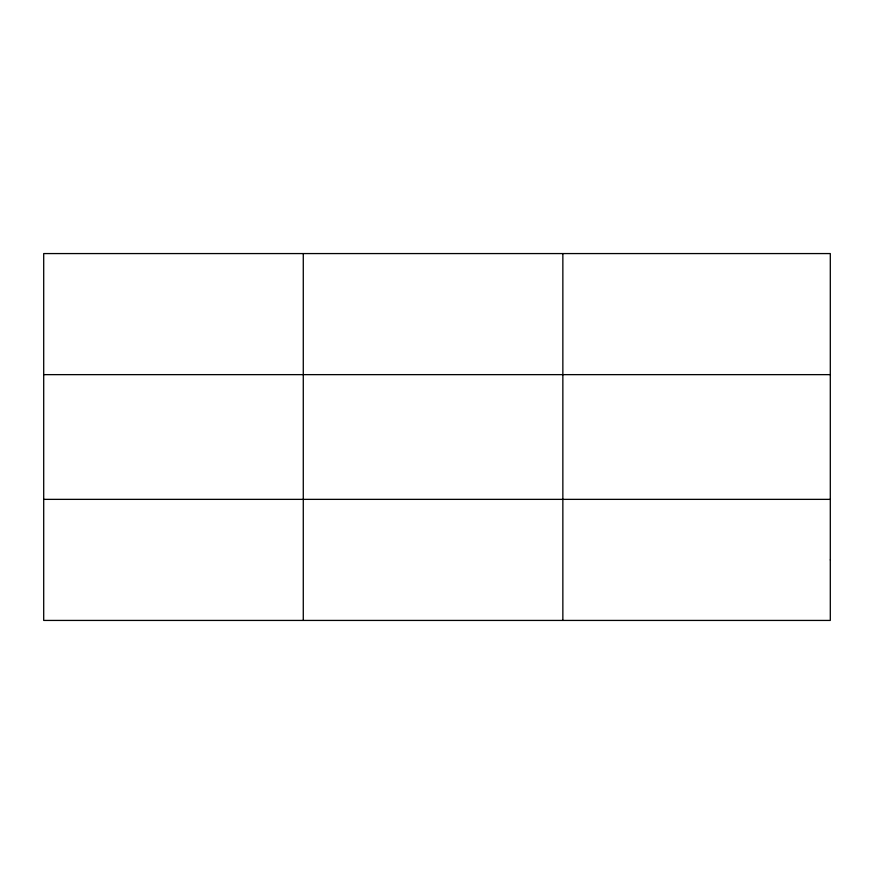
<?xml version="1.0" encoding="UTF-8"?>
<svg xmlns="http://www.w3.org/2000/svg" width="874" height="874" viewBox="0 0 874 874"><rect width="100%" height="100%" fill="white"/><g stroke="black" fill="none" stroke-linecap="round" stroke-linejoin="round"><path stroke-width="1.31" d="M303.278 253.569L303.278 620.431M562.856 253.569L562.856 620.431M43.7 374.64L830.3 374.64M43.7 499.36L830.3 499.36M830.3 559.895L830.3 620.431L43.7 620.431L43.7 253.569L830.3 253.569L830.3 559.895"/></g></svg>
